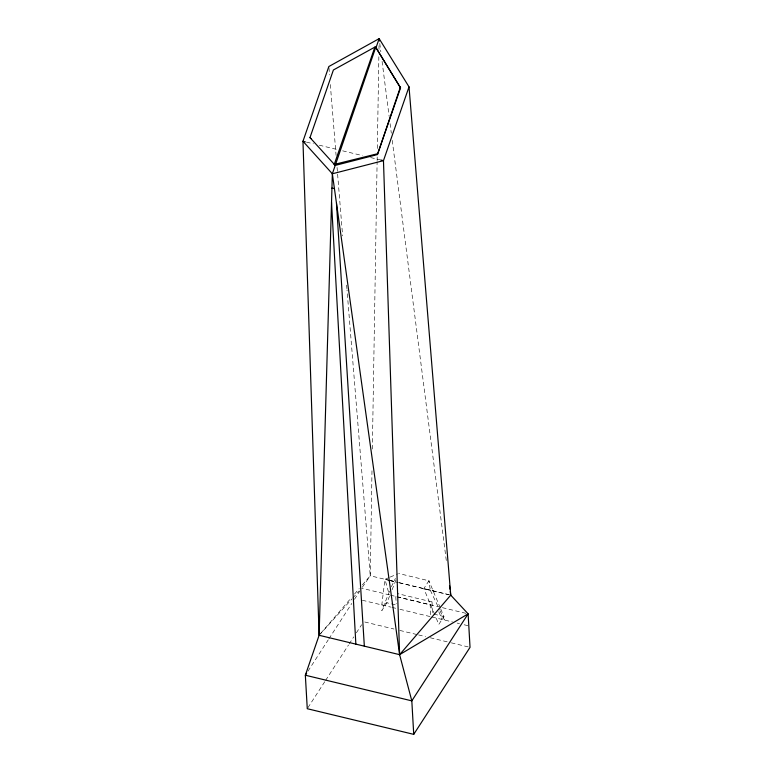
<?xml version="1.0" encoding="UTF-8"?>
<svg xmlns="http://www.w3.org/2000/svg" width="773" height="773" viewBox="0 0 773 773"><rect width="100%" height="100%" fill="white"/><g stroke="black" fill="none" stroke-linecap="round" stroke-linejoin="round"><path stroke-width="0.58" stroke-dasharray="3.87 2.9" d="M362.315 587.258L370.248 575.779L372.006 469.559M372.354 449.036L377.108 161.77M377.137 160.562L377.195 156.938M377.33 148.493L378.857 56.758M378.973 49.511L379.07 43.481M389.602 591.113L381.775 610.66L386.858 602.795L389.476 596.283M391.341 586.775L395.428 578.397M392.085 589.76L395.998 579.992M307.963 671.186L328.264 639.822M328.921 638.807L351.831 603.394M354.449 599.346L359.687 591.258M307.925 707.71L324.95 681.4M325.597 680.395L348.517 644.982M349.164 643.967L353.754 636.884M356.372 632.836L361.609 624.748M434.735 614.641L423.817 588.64L428.909 580.774L398.607 573.479M399.912 609.298L430.88 616.757L430.126 604.824L432.01 601.916L397.67 593.645M320.689 633.445L351.367 597.742M354.517 594.079L359.232 588.591M362.382 584.929L370.248 575.779L347.019 289.914M319.114 635.28L352.024 598.872M352.826 597.983L359.242 590.881M389.138 577.518L384.935 579.306L381.804 604.95L386.858 602.795L396.056 605.008M390.191 577.064L397.554 573.924M426.541 589.326L449.635 594.881M389.225 580.33L384.935 579.306L389.321 594.881L361.648 588.214M390.297 580.581L393.515 581.344L370.248 575.779M390.094 580.552L398.192 582.494M399.341 582.774L434.04 591.103M306.466 142.116L313.461 143.797M319.297 145.198L337.965 149.691M342.632 150.822L362.46 155.595M370.625 157.557L381.128 160.088M390.056 580.542L398.182 582.465M399.177 582.736L449.596 594.881M390.471 595.152L438.88 606.815M442.388 607.655L466.94 613.569M396.936 596.833L430.126 604.824M433.875 614.11L443.915 616.535L444.427 620.023L439.885 610.438M362.344 600.254L390.78 607.105M391.921 607.375L396.472 608.467M431.991 617.028L452.505 621.965M457.162 623.086L459.491 623.647M464.148 624.768L468.805 625.888M364.74 621.994L393.988 629.029M399.834 630.439L417.391 634.662M418.56 634.942L425.575 636.633M430.261 637.764L450.147 642.547M451.316 642.836L468.863 647.059M423.817 588.64L430.29 590.214L439.373 609.375M440.272 607.858L428.909 580.774L430.29 590.214M440.726 608.95L443.915 616.535L438.822 624.4L435.189 615.723M438.803 611.733L442.03 619.444M379.765 43.433L380.847 51.81M382.075 61.386L389.157 116.443M390.085 123.622L391.312 133.198M392.24 140.377L446.436 561.642M328.95 67.715L329.54 74.923M330.322 84.537L336.081 155.392M337.057 167.403L342.623 235.871M346.623 285.111L346.913 288.716M432.01 601.916L432.764 613.849M395.786 596.563L396.201 603.703"/><path stroke-width="1.16" d="M400.549 87.861L375.736 47.298L400.549 87.861L377.446 154.561L335.25 165.403L309.983 137.594L333.395 69.985L374.886 47.095L375.736 47.298L332.351 173.78L319.114 635.28L305.345 675.225L307.268 708.715L413.729 734.35L470.032 647.339L468.119 613.849L450.746 595.152L450.282 591.567M335.25 165.403L334.245 164.436L374.886 47.095L375.891 48.061L379.156 38.65L409.014 86.866L450.746 595.152L399.612 654.663L411.816 700.86L413.729 734.35M377.446 154.561L400.395 87.098M409.014 86.866L383.466 160.649L399.612 654.663L319.114 635.28L302.968 141.266L328.854 66.517L379.156 38.65L379.466 41.046M306.659 673.206L305.345 675.225L411.816 700.86L468.119 613.849L399.612 654.663L332.351 173.78L302.968 141.266L305.296 141.826M377.292 153.798L334.245 164.436M332.351 173.78L383.466 160.649L381.128 160.088M331.936 188.119L334.419 188.573M309.983 137.594L310.997 138.57M449.519 585.576L449.973 589.171M336.487 203.367L364.344 646.17M331.53 202.458L355.851 644.122"/></g></svg>
